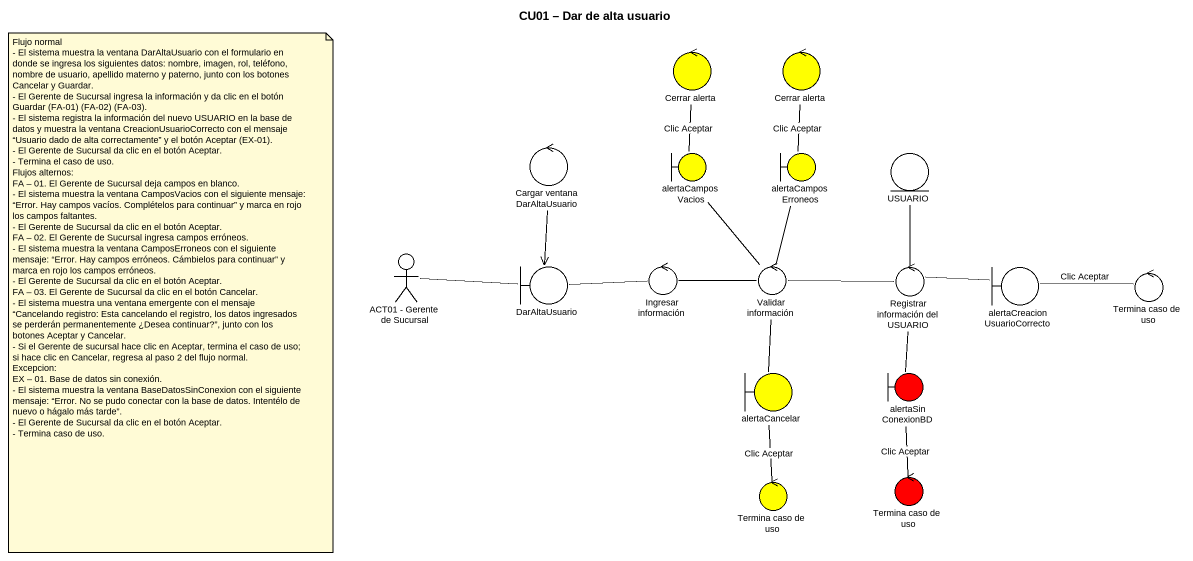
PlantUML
@startuml
title CU01 – Dar de alta usuario
control "Cerrar alerta" as Cerrar_alerta #FFFF00
control "Cerrar alerta" as Cerrar_alerta_2 #FFFF00
control "Cargar ventana DarAltaUsuario" as Cargar_ventana
boundary alertaCamposVacios #FFFF00
boundary alertaCamposErroneos #FFFF00
entity USUARIO
actor "ACT01 - Gerente de Sucursal" as ACT01_Gerente_de_Sucursal
boundary DarAltaUsuario
control "Ingresar información" as Ingresar_información
control "Validar información" as Validar_información
control "Registrar información del USUARIO" as Registrar_información_del
boundary "alertaCreacionUsuarioCorrecto" as alertaCreacionUsuarioCorrect
control "Termina caso de uso" as Termina_caso_de_uso
boundary alertaCancelar #FFFF00
boundary alertaSinConexionBD #FF0000
control "Termina caso de uso" as Termina_caso_de_uso_2 #FFFF00
control "Termina caso de uso" as Termina_caso_de_uso_3 #FF0000
Cargar_ventana --> DarAltaUsuario
alertaCamposVacios -up- Cerrar_alerta : Clic Aceptar
alertaCamposErroneos -up- Cerrar_alerta_2 : Clic Aceptar
USUARIO -- Registrar_información_del
ACT01_Gerente_de_Sucursal -right- DarAltaUsuario
DarAltaUsuario -right- Ingresar_información
Ingresar_información -right- Validar_información
Validar_información -up- alertaCamposVacios
Validar_información -up- alertaCamposErroneos
Validar_información -right- Registrar_información_del
Registrar_información_del -right- alertaCreacionUsuarioCorrect
alertaCreacionUsuarioCorrect -right- Termina_caso_de_uso : Clic Aceptar
alertaCancelar -up- Validar_información
alertaSinConexionBD -up- Registrar_información_del
Termina_caso_de_uso_2 -up- alertaCancelar : Clic Aceptar
Termina_caso_de_uso_3 -up- alertaSinConexionBD : Clic Aceptar
note as N1
  Flujo normal
  - El sistema muestra la ventana DarAltaUsuario con el formulario en donde se ingresa los siguientes datos: nombre, imagen, rol, teléfono, nombre de usuario, apellido materno y paterno, junto con los botones Cancelar y Guardar.
  - El Gerente de Sucursal ingresa la información y da clic en el botón Guardar (FA-01) (FA-02) (FA-03).
  - El sistema registra la información del nuevo USUARIO en la base de datos y muestra la ventana CreacionUsuarioCorrecto con el mensaje “Usuario dado de alta correctamente” y el botón Aceptar (EX-01).
  - El Gerente de Sucursal da clic en el botón Aceptar.
  - Termina el caso de uso.
  Flujos alternos:
  FA – 01. El Gerente de Sucursal deja campos en blanco.
  - El sistema muestra la ventana CamposVacios con el siguiente mensaje: “Error. Hay campos vacíos. Complételos para continuar” y marca en rojo los campos faltantes.
  - El Gerente de Sucursal da clic en el botón Aceptar.
  FA – 02. El Gerente de Sucursal ingresa campos erróneos.
  - El sistema muestra la ventana CamposErroneos con el siguiente mensaje: “Error. Hay campos erróneos. Cámbielos para continuar” y marca en rojo los campos erróneos.
  - El Gerente de Sucursal da clic en el botón Aceptar.
  FA – 03. El Gerente de Sucursal da clic en el botón Cancelar.
  - El sistema muestra una ventana emergente con el mensaje “Cancelando registro: Esta cancelando el registro, los datos ingresados se perderán permanentemente ¿Desea continuar?”, junto con los botones Aceptar y Cancelar.
  - Si el Gerente de sucursal hace clic en Aceptar, termina el caso de uso; si hace clic en Cancelar, regresa al paso 2 del flujo normal.
  Excepcion:
  EX – 01. Base de datos sin conexión.
  - El sistema muestra la ventana BaseDatosSinConexion con el siguiente mensaje: “Error. No se pudo conectar con la base de datos. Intentélo de nuevo o hágalo más tarde”.
  - El Gerente de Sucursal da clic en el botón Aceptar.
  - Termina caso de uso.
end note
@enduml
